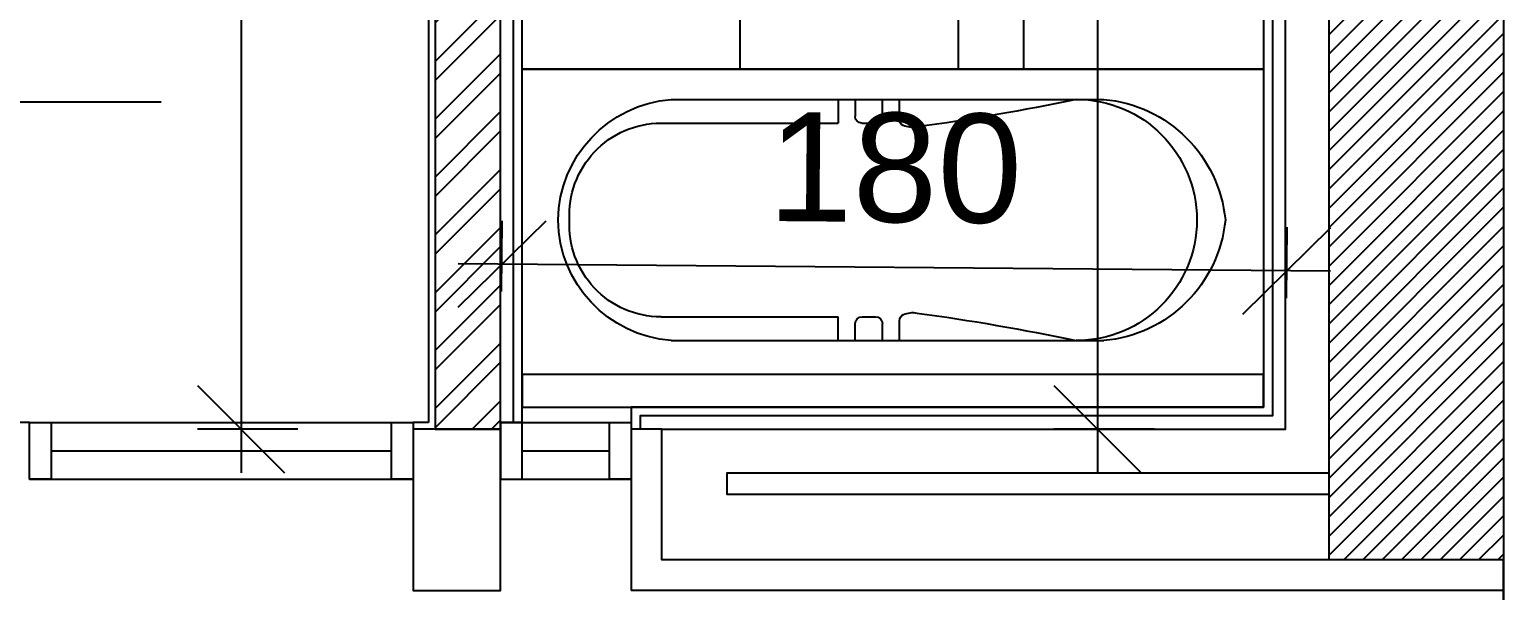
# Model space of a CAD drawing. Extents: x 186.8 to 246.9, y -2.6 to 70.8.
# Drawn here: x 219.336 to 222.716, y 6.43 to 7.716 of the extents above; entities that cross this region are included whole.
import ezdxf

# ---------------------------------------------------------------- set-up
doc = ezdxf.new("R2010")
doc.units = 0
doc.header["$MEASUREMENT"] = 0
doc.header["$PDMODE"] = 35
doc.header["$PDSIZE"] = 0.3
doc.linetypes.add('AXIS_100$0$A-AXIS$0$PHANTOM', pattern=[2.5, 1.25, -0.25, 0.25, -0.25, 0.25, -0.25])
doc.layers.get('0').update_dxf_attribs({"linetype": 'CONTINUOUS'})
doc.layers.get('DEFPOINTS').update_dxf_attribs({"linetype": 'CONTINUOUS'})
for name, color, linetype in [('A-ALU', 9, 'CONTINUOUS'), ('a-dim', 3, 'CONTINUOUS'), ('A-FLOR-PFIX', 61, 'CONTINUOUS'), ('A-HATCH-CONC', 8, 'CONTINUOUS'), ('A-HATCH-WALL', 8, 'CONTINUOUS'), ('A-PLASTER', 8, 'CONTINUOUS'), ('A-PROJ-TIL-BATH', 8, 'CONTINUOUS'), ('A-PROJECTION', 9, 'CONTINUOUS'), ('a-revetement', 1, 'CONTINUOUS'), ('A-SANIT', 95, 'CONTINUOUS'), ('A-SECT-TILE', 12, 'CONTINUOUS'), ('A-WALL', 4, 'CONTINUOUS'), ('AXIS_100$0$A-AXIS-100', 10, 'AXIS_100$0$A-AXIS$0$PHANTOM'), ('S-9-10TH$0$A-STR 9-10TH', 2, 'CONTINUOUS')]:
    doc.layers.add(name, color=color, linetype=linetype)
doc.styles.add('A100-STEXT', font='ARIAL.TTF', dxfattribs={"height": 0.25})
doc.dimstyles.new('A100-DIM', dxfattribs={"dimtxt": 0.25, "dimasz": 0.2, "dimexe": 0.1, "dimexo": 0.3, "dimgap": 0.1, "dimtad": 1, "dimlfac": 100, "dimrnd": 0.5, "dimdsep": 46, "dimtxsty": 'A100-STEXT', "dimblk1": 'OBLIQUE', "dimblk2": 'OBLIQUE', "dimsah": 1, "dimcen": -0.05, "dimdle": 0.1, "dimclrd": 15, "dimclre": 15, "dimclrt": 256, "dimadec": 0, "dimazin": 0, "dimtfac": 0.28, "dimtix": 1, "dimtmove": 2, "dimatfit": 3, "dimldrblk": 'OBLIQUE', "dimfxl": 0, "dimtolj": 1, "dimarcsym": 0})

# ---------------------------------------------------------------- blocks, each defined once
blk = doc.blocks.new('bathtub')
at = {"layer": 'A-SANIT'}
for p, q in [((-0.7, 0), (-0.7, 1.7)), ((0, 0), (0, 1.7)), ((-0.6305, 1.3586), (-0.6305, 0.3667)), ((-0.5761, 1.3825), (-0.5761, 0.9759)), ((-0.1322, 1.3819), (-0.1322, 0.9753)), ((-0.0778, 1.3586), (-0.0778, 0.3667)), ((-0.6305, 0.9759), (-0.5761, 0.9759)), ((-0.0778, 0.9753), (-0.1322, 0.9753)), ((-0.6305, 0.937), (-0.5916, 0.937)), ((-0.5761, 0.9214), (-0.5761, 0.8903)), ((-0.1322, 0.9208), (-0.1322, 0.8897)), ((-0.0778, 0.9364), (-0.1167, 0.9364)), ((-0.6305, 0.8747), (-0.5916, 0.8747)), ((-0.0778, 0.8742), (-0.1167, 0.8742)), ((-0.6305, 0.8359), (-0.5851, 0.8359)), ((-0.0778, 0.8353), (-0.1232, 0.8353))]:
    blk.add_line(p, q, dxfattribs=at)
blk.add_lwpolyline([(0, 1.7), (-0.7, 1.7), (-0.7, 0), (0, 0)], close=True, dxfattribs=at)
for centre, radius, start, end in [((-0.3498, 1.3363), 0.2816, 90.8902, 175.4646), ((-0.3661, 1.3819), 0.21, 86.743, 180), ((-0.3573, 1.3377), 0.2803, 4.283, 89.3622), ((-0.3422, 1.3819), 0.21, 0, 93.257), ((-0.5916, 0.9214), 0.0156, 0, 90), ((-0.1167, 0.9208), 0.0156, 90, 180), ((-0.5916, 0.8903), 0.0156, 270, 0), ((-0.1167, 0.8897), 0.0156, 180, 270), ((-0.5851, 0.8203), 0.0156, 23.3684, 90), ((-0.6191, 0.8056), 0.0526, 349.51, 23.3684), ((-0.0892, 0.805), 0.0526, 156.6316, 190.49), ((-0.1232, 0.8197), 0.0156, 90, 156.6316), ((-5.5617, 1.4689), 5.0395, 348.0986, 352.3207), ((4.8534, 1.4689), 5.0395, 187.6793, 191.9014), ((-0.3542, 0.4296), 0.2764, 180, 0), ((-0.3245, 0.3937), 0.3073, 185.0523, 264.4541), ((-0.3838, 0.3937), 0.3073, 275.5459, 354.9477)]:
    blk.add_arc(centre, radius, start, end, dxfattribs=at)
blk = doc.blocks.new('A$C5D3262F0')
at = {"layer": 'A-ALU'}
for p, q in [((23.9484, 6.815), (24.8284, 6.815)), ((25.0284, 6.815), (25.3284, 6.815)), ((23.9984, 6.75), (24.7784, 6.75)), ((25.0784, 6.75), (25.2784, 6.75)), ((23.9484, 6.685), (24.8284, 6.685)), ((25.0284, 6.685), (25.3284, 6.685))]:
    blk.add_line(p, q, dxfattribs=at)
for points in [[(23.9984, 6.685), (23.9484, 6.685), (23.9484, 6.815), (23.9984, 6.815)], [(24.8284, 6.685), (24.7784, 6.685), (24.7784, 6.815), (24.8284, 6.815)], [(25.0284, 6.685), (25.0784, 6.685), (25.0784, 6.815), (25.0284, 6.815)], [(25.3284, 6.685), (25.2784, 6.685), (25.2784, 6.815), (25.3284, 6.815)]]:
    blk.add_lwpolyline(points, close=True, dxfattribs=at)
blk = doc.blocks.new('_OBLIQUE')
at = {"color": 0, "linetype": 'ByBlock'}
blk.add_line((-0.5, -0.5), (0.5, 0.5), dxfattribs=at)
blk = doc.blocks.new('*D117')
at = {"layer": 'a-dim', "color": 15, "lineweight": -2}
for p, q in [((219.8206, 12.765), (219.8206, 6.7)), ((219.9505, 12.665), (219.7206, 12.665)), ((219.9505, 6.8), (219.7206, 6.8))]:
    blk.add_line(p, q, dxfattribs=at)
at = {"layer": 'DEFPOINTS', "color": 0}
for p in [(220.2505, 12.665), (219.8206, 6.8), (220.2505, 6.8)]:
    blk.add_point(p, dxfattribs=at)
at = {"layer": 'a-dim', "color": 15, "lineweight": -2, "xscale": 0.2, "yscale": 0.2, "zscale": 0.2}
for p, rotation in [((219.8206, 12.665), 90), ((219.8206, 6.8), 270)]:
    blk.add_blockref('_OBLIQUE', p, dxfattribs=dict(at, rotation=rotation))
at = {"layer": 'a-dim', "insert": (219.5929, 9.7325), "char_height": 0.25, "attachment_point": 5, "rotation": 90, "style": 'A100-STEXT'}
blk.add_mtext('\\A1;586.5', dxfattribs=at)
blk = doc.blocks.new('*D146')
at = {"layer": 'a-dim', "color": 15, "lineweight": -2}
for p, q in [((221.7843, 9.85), (221.7843, 6.7)), ((221.9155, 9.75), (221.6843, 9.75)), ((221.9155, 6.8), (221.6843, 6.8))]:
    blk.add_line(p, q, dxfattribs=at)
at = {"layer": 'DEFPOINTS', "color": 0}
for p in [(222.2155, 9.75), (221.7843, 6.8), (222.2155, 6.8)]:
    blk.add_point(p, dxfattribs=at)
at = {"layer": 'a-dim', "color": 15, "lineweight": -2, "xscale": 0.2, "yscale": 0.2, "zscale": 0.2}
for p, rotation in [((221.7843, 9.75), 90.0000000000514), ((221.7843, 6.8), 270.0000000000514)]:
    blk.add_blockref('_OBLIQUE', p, dxfattribs=dict(at, rotation=rotation))
at = {"layer": 'a-dim', "insert": (222.012, 8.275), "char_height": 0.25, "attachment_point": 5, "rotation": 270, "style": 'A100-STEXT'}
blk.add_mtext('\\A1;295', dxfattribs=at)
blk = doc.blocks.new('*D147')
at = {"layer": 'a-dim', "color": 15, "lineweight": -2}
for p, q in [((220.418, 7.115), (220.4194, 7.2775)), ((222.218, 7.1), (222.2194, 7.2625)), ((222.3186, 7.1616), (220.3186, 7.1783))]:
    blk.add_line(p, q, dxfattribs=at)
at = {"layer": 'DEFPOINTS', "color": 0}
for p in [(220.4186, 7.1775), (220.4155, 6.815), (222.2155, 6.8)]:
    blk.add_point(p, dxfattribs=at)
at = {"layer": 'a-dim', "color": 15, "lineweight": -2, "xscale": 0.2, "yscale": 0.2, "zscale": 0.2}
for p, rotation in [((220.4186, 7.1775), 179.5225462226604), ((222.2186, 7.1625), 359.5225462226604)]:
    blk.add_blockref('_OBLIQUE', p, dxfattribs=dict(at, rotation=rotation))
at = {"layer": 'a-dim', "insert": (221.3205, 7.3976), "char_height": 0.25, "attachment_point": 5, "rotation": 359.5225, "style": 'A100-STEXT'}
blk.add_mtext('\\A1;180', dxfattribs=at)

msp = doc.modelspace()

# ---------------------------------------------------------------- hatches: boundary and pattern name
at = {"layer": 'A-HATCH-WALL'}
h = msp.add_hatch(dxfattribs=at)
h.set_pattern_fill('ANSI32', color=256, scale=0.25, style=0)
h.set_pattern_definition([(45, (195.38718, -3e-10), (-0.06629126, 0.06629126), []), (45, (195.43137, -3e-10), (-0.06629126, 0.06629126), [])])
h.paths.add_polyline_path([(220.41554, 6.8), (220.41554, 9.75), (220.81554, 9.75), (220.81554, 9.9), (220.26554, 9.9), (220.26554, 6.8)])

# ---------------------------------------------------------------- linework, layer by layer
at = {"layer": 'A-FLOR-PFIX'}
for points in [[(221.89054, 9.7), (222.16554, 9.7), (222.16554, 7.625), (221.61554, 7.625), (221.61554, 9.175), (221.61554, 9.7)], [(222.16554, 6.925), (220.46554, 6.925), (220.46554, 6.85), (222.16554, 6.85)]]:
    msp.add_lwpolyline(points, close=True, dxfattribs=at)
at = {"layer": 'A-HATCH-CONC'}
for p, q in [((222.31554, 7.7039), (222.71554, 8.1039)), ((222.31554, 7.65971), (222.71554, 8.05971)), ((222.31554, 7.61551), (222.71554, 8.01551)), ((222.31554, 7.57132), (222.71554, 7.97132)), ((222.31554, 7.52713), (222.71554, 7.92713)), ((222.31554, 7.48293), (222.71554, 7.88293)), ((222.31554, 7.43874), (222.71554, 7.83874)), ((222.31554, 7.39454), (222.71554, 7.79454)), ((222.31554, 7.35035), (222.71554, 7.75035)), ((222.31554, 7.30616), (222.71554, 7.70616)), ((222.31554, 7.26196), (222.71554, 7.66196)), ((222.31554, 7.21777), (222.71554, 7.61777)), ((222.31554, 7.17357), (222.71554, 7.57357)), ((222.31554, 7.12938), (222.71554, 7.52938)), ((222.31554, 7.08518), (222.71554, 7.48518)), ((222.31554, 7.04099), (222.71554, 7.44099)), ((222.31554, 6.9968), (222.71554, 7.3968)), ((222.31554, 6.9526), (222.71554, 7.3526)), ((222.31554, 6.90841), (222.71554, 7.30841)), ((222.31554, 6.86421), (222.71554, 7.26421)), ((222.31554, 6.82002), (222.71554, 7.22002)), ((222.31554, 6.77583), (222.71554, 7.17583)), ((222.31554, 6.73163), (222.71554, 7.13163)), ((222.31554, 6.68744), (222.71554, 7.08744)), ((222.31554, 6.64324), (222.71554, 7.04324)), ((222.31554, 6.59905), (222.71554, 6.99905)), ((222.31554, 6.55485), (222.71554, 6.95485)), ((222.31554, 6.51066), (222.71554, 6.91066)), ((222.34908, 6.5), (222.71554, 6.86647)), ((222.39327, 6.5), (222.71554, 6.82227)), ((222.43747, 6.5), (222.71554, 6.77808)), ((222.48166, 6.5), (222.71554, 6.73388)), ((222.52585, 6.5), (222.71554, 6.68969)), ((222.57005, 6.5), (222.71554, 6.6455)), ((222.61424, 6.5), (222.71554, 6.6013)), ((222.65844, 6.5), (222.71554, 6.55711)), ((222.70263, 6.5), (222.71554, 6.51291))]:
    msp.add_line(p, q, dxfattribs=at)
at = {"layer": 'A-HATCH-WALL'}
msp.add_line((220.25054, 6.815), (220.21554, 6.815), dxfattribs=at)
at = {"layer": 'A-PLASTER'}
for points in [[(219.33554, 6.815), (218.68054, 6.815), (218.68054, 9.735), (219.28054, 9.735), (219.28054, 9.915), (218.83054, 9.915), (218.83054, 11.085), (218.83054, 11.085), (218.83054, 18.4), (218.88554, 18.4), (218.88554, 18.415)], [(220.81554, 9.915), (220.25054, 9.915), (220.25054, 6.815)]]:
    msp.add_lwpolyline(points, dxfattribs=at)
at = {"layer": 'A-PROJ-TIL-BATH'}
for p, q in [((221.46554, 7.625), (221.46554, 9.7)), ((220.96554, 7.625), (220.96554, 7.91108))]:
    msp.add_line(p, q, dxfattribs=at)
at = {"layer": 'A-PROJECTION'}
msp.add_lwpolyline([(222.71554, 3.8), (222.71554, 6.5)], dxfattribs=at)
at = {"layer": 'a-revetement'}
for p, q in [((220.78554, 6.8), (220.71554, 6.8)), ((220.71554, 6.8), (220.71554, 6.43)), ((222.71554, 6.5), (222.71554, 6.43)), ((222.71554, 6.43), (220.71554, 6.43))]:
    msp.add_line(p, q, dxfattribs=at)
msp.add_lwpolyline([(220.41554, 6.8), (220.21554, 6.8), (220.21554, 6.43), (220.41554, 6.43)], close=True, dxfattribs=at)
at = {"layer": 'A-SECT-TILE'}
for points in [[(220.44554, 6.815), (220.44554, 6.815), (220.44554, 9.72), (220.81554, 9.72)], [(221.61554, 9.72), (222.18554, 9.72), (222.18554, 6.83), (220.73554, 6.83), (220.73554, 6.8)], [(220.46554, 6.8), (220.46554, 6.8), (220.46554, 9.7), (220.81554, 9.7)], [(221.61554, 9.7), (222.16554, 9.7), (222.16554, 6.85), (220.71554, 6.85), (220.71554, 6.8)]]:
    msp.add_lwpolyline(points, dxfattribs=at)
at = {"layer": 'A-WALL'}
msp.add_lwpolyline([(220.26554, 6.8), (220.41554, 6.8), (220.41554, 9.75), (220.81554, 9.75), (220.81554, 9.9), (220.26554, 9.9)], close=True, dxfattribs=at)
for points in [[(222.31554, 6.5), (220.78554, 6.5), (220.78554, 6.8), (222.21554, 6.8), (222.21554, 9.75)], [(222.31554, 6.65), (220.93554, 6.65), (220.93554, 6.7), (222.31554, 6.7)]]:
    msp.add_lwpolyline(points, dxfattribs=at)
at = {"layer": 'AXIS_100$0$A-AXIS-100'}
for p, q in [((222.71554, 25.04), (222.71554, -1.68758)), ((193.38718, 7.55), (219.71554, 7.55))]:
    msp.add_line(p, q, dxfattribs=at)
at = {"layer": 'S-9-10TH$0$A-STR 9-10TH'}
msp.add_lwpolyline([(222.71554, 6.5), (222.31554, 6.5), (222.31554, 18.6), (222.71554, 18.6)], close=True, dxfattribs=at)

# ---------------------------------------------------------------- block references
at = {"layer": 'A-ALU'}
msp.add_blockref('A$C5D3262F0', (195.38718, 0), dxfattribs=at)
at = {"layer": 'A-FLOR-PFIX', "xscale": -1, "rotation": 90.00000000062862}
msp.add_blockref('bathtub', (222.16554, 6.925), dxfattribs=at)

# ---------------------------------------------------------------- dimensions: what is measured, and where the dimension line sits
at = {"layer": 'a-dim'}
for p1, p2, distance, picture, middle in [((220.25054, 12.665), (220.25054, 6.8), -0.42996, '*D117', (219.59294, 9.7325)), ((222.21554, 9.75), (222.21554, 6.8), -0.43122, '*D146', (222.01196, 8.275)), ((222.21554, 6.8), (220.41554, 6.815), -0.36249, '*D147', (221.32046, 7.39761))]:
    dim = msp.add_aligned_dim(p1=p1, p2=p2, distance=distance, dimstyle='A100-DIM', dxfattribs=at)
    dim.commit()
    dim.dimension.update_dxf_attribs({"geometry": picture, "text_midpoint": middle})

doc.saveas('drawing.dxf')
